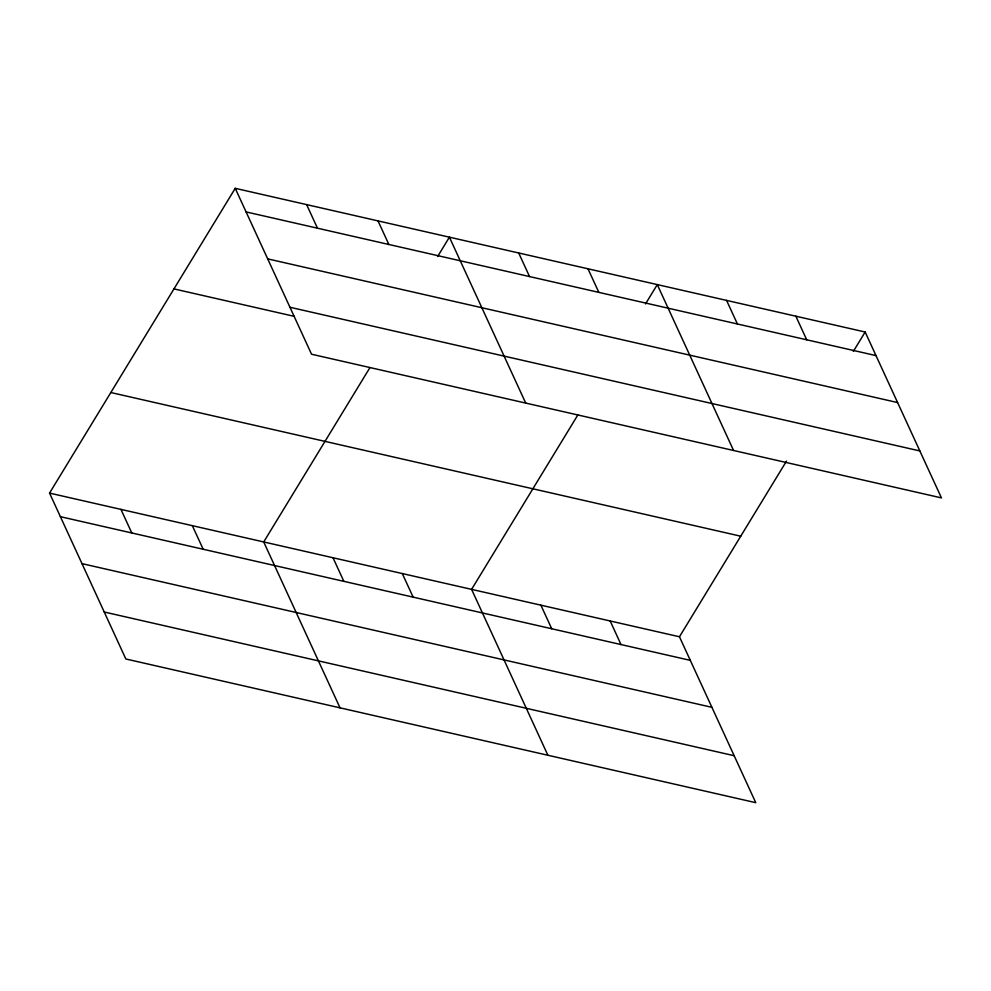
<?xml version="1.0" encoding="UTF-8"?>
<svg xmlns="http://www.w3.org/2000/svg" width="991" height="991" viewBox="0 0 991 991"><rect width="100%" height="100%" fill="white"/><g stroke="black" fill="none" stroke-linecap="round" stroke-linejoin="round"><path stroke-width="1.49" d="M49.55 493.097L679.454 636.779L755.761 802.673L125.845 658.99L49.55 493.097L235.239 188.327L865.155 332.01L941.45 497.903L311.546 354.221L235.239 188.327M369.977 367.55L263.717 541.953L340.024 707.834M437.626 256.52L449.406 237.183L525.713 403.077M577.852 414.969L471.592 589.36L547.887 755.253M645.5 303.94L657.281 284.603L733.575 450.484M679.454 636.779L786.507 461.088M853.362 351.359L865.155 332.01M246.09 211.913L875.994 355.596M267.681 258.874L897.598 402.557M289.942 307.26L919.846 450.942M173.958 288.901L294.438 316.389M110.831 392.523L740.735 536.205M60.401 516.683L690.306 660.365M81.993 563.644L711.91 707.326M104.253 612.017L734.158 755.712M795.86 316.216L806.711 339.789M726.576 300.409L737.415 323.983M587.985 268.796L598.837 292.37M518.702 252.99L529.541 276.563M610.171 620.973L621.01 644.559M378.017 220.894L388.868 244.48M540.875 605.167L551.727 628.752M306.628 204.617L317.479 228.19M402.296 573.566L413.148 597.139M333.013 557.76L343.852 581.333M192.328 525.664L203.18 549.249M120.939 509.386L131.791 532.96"/></g></svg>
